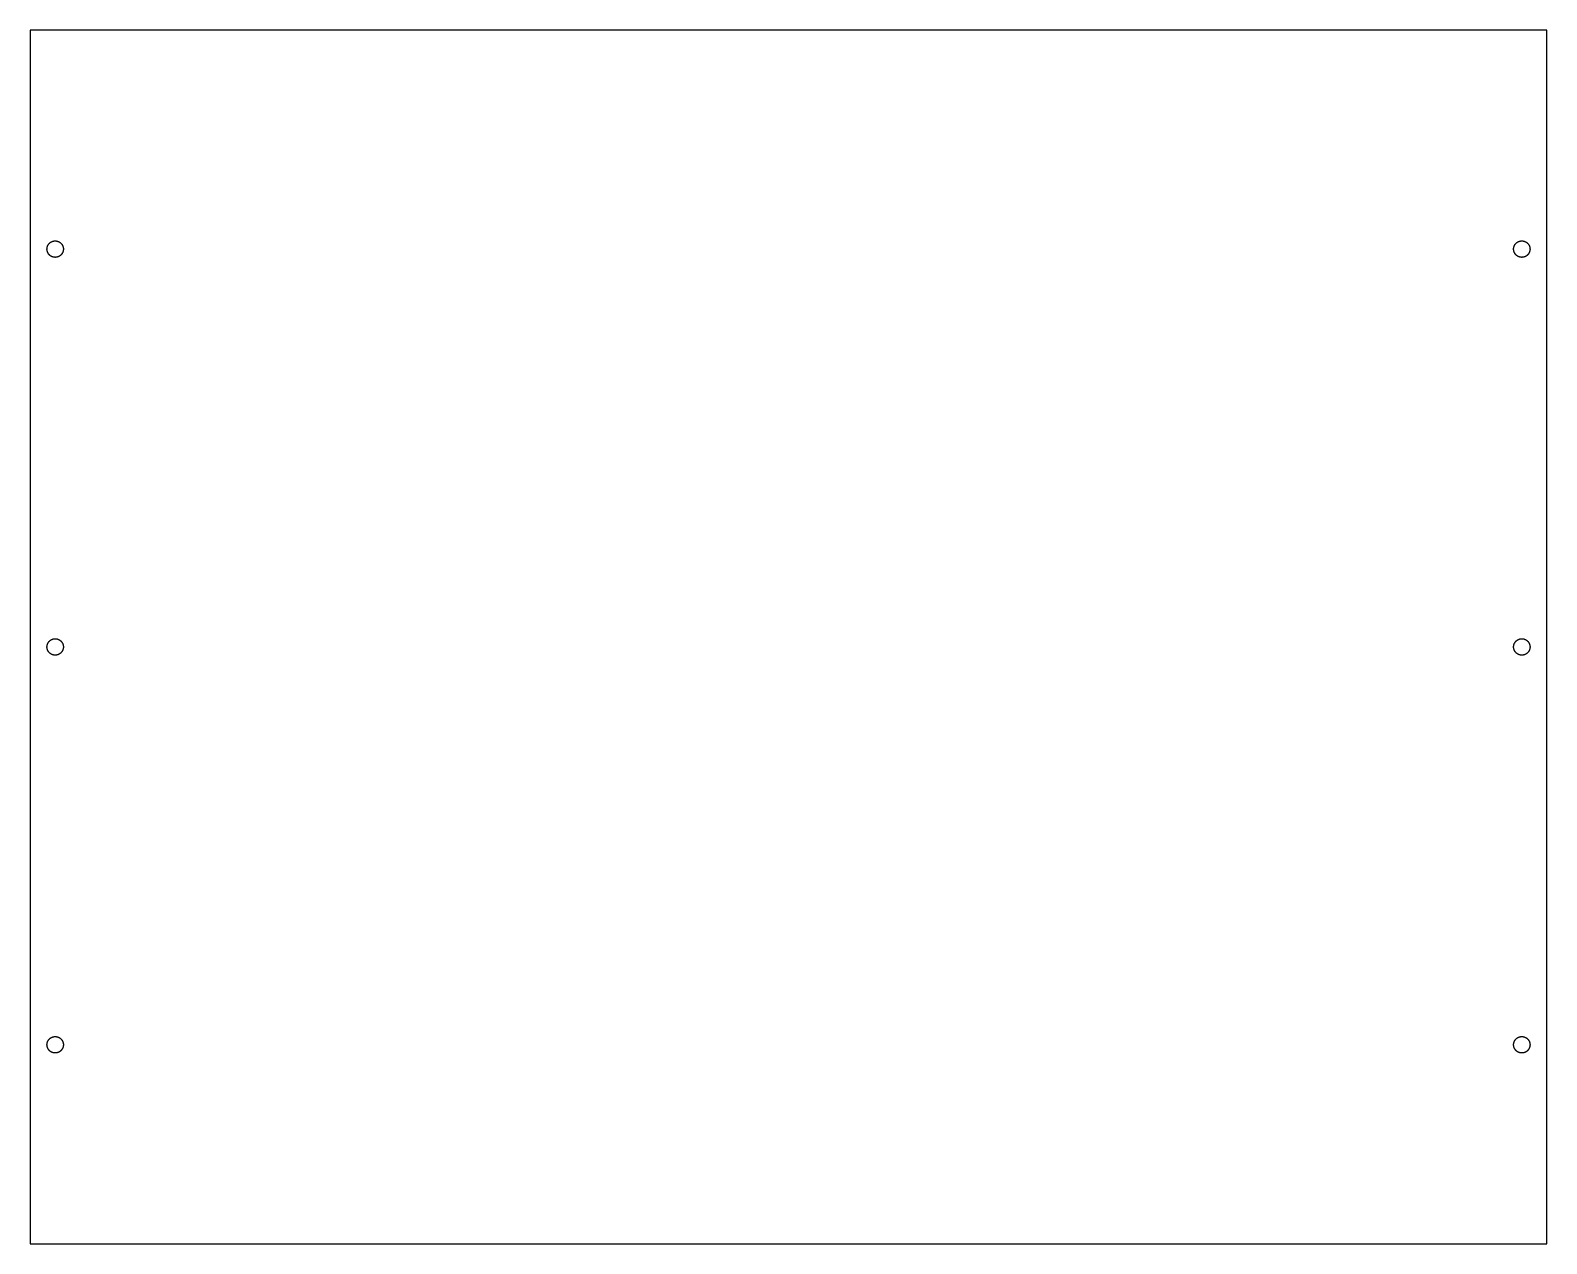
# Model space of a CAD drawing. Extents: x 0 to 305, y -243 to 1.
import ezdxf

# ---------------------------------------------------------------- set-up
doc = ezdxf.new("R2010")
doc.units = 0
doc.layers.get('0').update_dxf_attribs({"linetype": 'CONTINUOUS'})

msp = doc.modelspace()

# ---------------------------------------------------------------- linework, layer by layer
at = {"color": 1}
msp.add_lwpolyline([(0, -243.077795), (305, -243.077795), (305, 0.922205), (0, 0.922205)], close=True, dxfattribs=at)
at = {"color": 7}
for points in [[(3.35, -43.077795), (3.3505, -43.037305), (3.35199, -42.996835), (3.35447, -42.956415), (3.35795, -42.916065), (3.36241, -42.875815), (3.36786, -42.835685), (3.37429, -42.795705), (3.3817, -42.755895), (3.39009, -42.716275), (3.39945, -42.676875), (3.40977, -42.637715), (3.42105, -42.598825), (3.43328, -42.560225), (3.44645, -42.521925), (3.46056, -42.483965), (3.4756, -42.446365), (3.49155, -42.409145), (3.50842, -42.372325), (3.52618, -42.335935), (3.54483, -42.299995), (3.56436, -42.264515), (3.58475, -42.229525), (3.60599, -42.195045), (3.62808, -42.161105), (3.65099, -42.127715), (3.67471, -42.094895), (3.69923, -42.062665), (3.72453, -42.031045), (3.75061, -42.000055), (3.77743, -41.969725), (3.80499, -41.940055), (3.83327, -41.911065), (3.86226, -41.882785), (3.89193, -41.855225), (3.92226, -41.828405), (3.95325, -41.802325), (3.98487, -41.777025), (4.0171, -41.752505), (4.04992, -41.728785), (4.08331, -41.705875), (4.11725, -41.683785), (4.15173, -41.662545), (4.18672, -41.642155), (4.2222, -41.622625), (4.25814, -41.603975), (4.29453, -41.586215), (4.33135, -41.569345), (4.36857, -41.553395), (4.40617, -41.538355), (4.44413, -41.524245), (4.48243, -41.511075), (4.52103, -41.498845), (4.55992, -41.487565), (4.59908, -41.477245), (4.63848, -41.467885), (4.6781, -41.459495), (4.71791, -41.452085), (4.75789, -41.445655), (4.79802, -41.440205), (4.83827, -41.435745), (4.87862, -41.432265), (4.91904, -41.429785), (4.95951, -41.428295), (5, -41.427795), (5.04049, -41.428295), (5.08096, -41.429785), (5.12138, -41.432265), (5.16173, -41.435745), (5.20198, -41.440205), (5.24211, -41.445655), (5.28209, -41.452085), (5.3219, -41.459495), (5.36152, -41.467885), (5.40092, -41.477245), (5.44008, -41.487565), (5.47897, -41.498845), (5.51757, -41.511075), (5.55587, -41.524245), (5.59383, -41.538355), (5.63143, -41.553395), (5.66865, -41.569345), (5.70547, -41.586215), (5.74186, -41.603975), (5.7778, -41.622625), (5.81328, -41.642155), (5.84827, -41.662545), (5.88275, -41.683785), (5.91669, -41.705875), (5.95008, -41.728785), (5.9829, -41.752505), (6.01513, -41.777025), (6.04675, -41.802325), (6.07774, -41.828405), (6.10807, -41.855225), (6.13774, -41.882785), (6.16673, -41.911065), (6.19501, -41.940055), (6.22257, -41.969725), (6.24939, -42.000055), (6.27547, -42.031045), (6.30077, -42.062665), (6.32529, -42.094895), (6.34901, -42.127715), (6.37192, -42.161105), (6.39401, -42.195045), (6.41525, -42.229525), (6.43564, -42.264515), (6.45517, -42.299995), (6.47382, -42.335935), (6.49158, -42.372325), (6.50845, -42.409145), (6.5244, -42.446365), (6.53944, -42.483965), (6.55355, -42.521925), (6.56672, -42.560225), (6.57895, -42.598825), (6.59023, -42.637715), (6.60055, -42.676875), (6.60991, -42.716275), (6.6183, -42.755895), (6.62571, -42.795705), (6.63214, -42.835685), (6.63759, -42.875815), (6.64205, -42.916065), (6.64553, -42.956415), (6.64801, -42.996835), (6.6495, -43.037305), (6.65, -43.077795), (6.6495, -43.118285), (6.64801, -43.158755), (6.64553, -43.199175), (6.64205, -43.239525), (6.63759, -43.279775), (6.63214, -43.319905), (6.62571, -43.359885), (6.6183, -43.399695), (6.60991, -43.439315), (6.60055, -43.478715), (6.59023, -43.517875), (6.57895, -43.556765), (6.56672, -43.595365), (6.55355, -43.633665), (6.53944, -43.671625), (6.5244, -43.709225), (6.50845, -43.746445), (6.49158, -43.783265), (6.47382, -43.819655), (6.45517, -43.855595), (6.43564, -43.891075), (6.41525, -43.926065), (6.39401, -43.960545), (6.37192, -43.994485), (6.34901, -44.027875), (6.32529, -44.060695), (6.30077, -44.092925), (6.27547, -44.124545), (6.24939, -44.155535), (6.22257, -44.185865), (6.19501, -44.215535), (6.16673, -44.244525), (6.13774, -44.272805), (6.10807, -44.300365), (6.07774, -44.327185), (6.04675, -44.353265), (6.01513, -44.378565), (5.9829, -44.403085), (5.95008, -44.426805), (5.91669, -44.449715), (5.88275, -44.471805), (5.84827, -44.493045), (5.81328, -44.513435), (5.7778, -44.532965), (5.74186, -44.551615), (5.70547, -44.569375), (5.66865, -44.586245), (5.63143, -44.602195), (5.59383, -44.617235), (5.55587, -44.631345), (5.51757, -44.644515), (5.47897, -44.656745), (5.44008, -44.668025), (5.40092, -44.678345), (5.36152, -44.687705), (5.3219, -44.696095), (5.28209, -44.703505), (5.24211, -44.709935), (5.20198, -44.715385), (5.16173, -44.719845), (5.12138, -44.723325), (5.08096, -44.725805), (5.04049, -44.727295), (5, -44.727795), (4.95951, -44.727295), (4.91904, -44.725805), (4.87862, -44.723325), (4.83827, -44.719845), (4.79802, -44.715385), (4.75789, -44.709935), (4.71791, -44.703505), (4.6781, -44.696095), (4.63848, -44.687705), (4.59908, -44.678345), (4.55992, -44.668025), (4.52103, -44.656745), (4.48243, -44.644515), (4.44413, -44.631345), (4.40617, -44.617235), (4.36857, -44.602195), (4.33135, -44.586245), (4.29453, -44.569375), (4.25814, -44.551615), (4.2222, -44.532965), (4.18672, -44.513435), (4.15173, -44.493045), (4.11725, -44.471805), (4.08331, -44.449715), (4.04992, -44.426805), (4.0171, -44.403085), (3.98487, -44.378565), (3.95325, -44.353265), (3.92226, -44.327185), (3.89193, -44.300365), (3.86226, -44.272805), (3.83327, -44.244525), (3.80499, -44.215535), (3.77743, -44.185865), (3.75061, -44.155535), (3.72453, -44.124545), (3.69923, -44.092925), (3.67471, -44.060695), (3.65099, -44.027875), (3.62808, -43.994485), (3.60599, -43.960545), (3.58475, -43.926065), (3.56436, -43.891075), (3.54483, -43.855595), (3.52618, -43.819655), (3.50842, -43.783265), (3.49155, -43.746445), (3.4756, -43.709225), (3.46056, -43.671625), (3.44645, -43.633665), (3.43328, -43.595365), (3.42105, -43.556765), (3.40977, -43.517875), (3.39945, -43.478715), (3.39009, -43.439315), (3.3817, -43.399695), (3.37429, -43.359885), (3.36786, -43.319905), (3.36241, -43.279775), (3.35795, -43.239525), (3.35447, -43.199175), (3.35199, -43.158755), (3.3505, -43.118285)], [(298.35, -43.077795), (298.3505, -43.037305), (298.35199, -42.996835), (298.35447, -42.956415), (298.35795, -42.916065), (298.36241, -42.875815), (298.36786, -42.835685), (298.37429, -42.795705), (298.3817, -42.755895), (298.39009, -42.716275), (298.39945, -42.676875), (298.40977, -42.637715), (298.42105, -42.598825), (298.43328, -42.560225), (298.44645, -42.521925), (298.46056, -42.483965), (298.4756, -42.446365), (298.49155, -42.409145), (298.50842, -42.372325), (298.52618, -42.335935), (298.54483, -42.299995), (298.56436, -42.264515), (298.58475, -42.229525), (298.60599, -42.195045), (298.62808, -42.161105), (298.65099, -42.127715), (298.67471, -42.094895), (298.69923, -42.062665), (298.72453, -42.031045), (298.75061, -42.000055), (298.77743, -41.969725), (298.80499, -41.940055), (298.83327, -41.911065), (298.86226, -41.882785), (298.89193, -41.855225), (298.92226, -41.828405), (298.95325, -41.802325), (298.98487, -41.777025), (299.0171, -41.752505), (299.04992, -41.728785), (299.08331, -41.705875), (299.11725, -41.683785), (299.15173, -41.662545), (299.18672, -41.642155), (299.2222, -41.622625), (299.25814, -41.603975), (299.29453, -41.586215), (299.33135, -41.569345), (299.36857, -41.553395), (299.40617, -41.538355), (299.44413, -41.524245), (299.48243, -41.511075), (299.52103, -41.498845), (299.55992, -41.487565), (299.59908, -41.477245), (299.63848, -41.467885), (299.6781, -41.459495), (299.71791, -41.452085), (299.75789, -41.445655), (299.79802, -41.440205), (299.83827, -41.435745), (299.87862, -41.432265), (299.91904, -41.429785), (299.95951, -41.428295), (300, -41.427795), (300.04049, -41.428295), (300.08096, -41.429785), (300.12138, -41.432265), (300.16173, -41.435745), (300.20198, -41.440205), (300.24211, -41.445655), (300.28209, -41.452085), (300.3219, -41.459495), (300.36152, -41.467885), (300.40092, -41.477245), (300.44008, -41.487565), (300.47897, -41.498845), (300.51757, -41.511075), (300.55587, -41.524245), (300.59383, -41.538355), (300.63143, -41.553395), (300.66865, -41.569345), (300.70547, -41.586215), (300.74186, -41.603975), (300.7778, -41.622625), (300.81328, -41.642155), (300.84827, -41.662545), (300.88275, -41.683785), (300.91669, -41.705875), (300.95008, -41.728785), (300.9829, -41.752505), (301.01513, -41.777025), (301.04675, -41.802325), (301.07774, -41.828405), (301.10807, -41.855225), (301.13774, -41.882785), (301.16673, -41.911065), (301.19501, -41.940055), (301.22257, -41.969725), (301.24939, -42.000055), (301.27547, -42.031045), (301.30077, -42.062665), (301.32529, -42.094895), (301.34901, -42.127715), (301.37192, -42.161105), (301.39401, -42.195045), (301.41525, -42.229525), (301.43564, -42.264515), (301.45517, -42.299995), (301.47382, -42.335935), (301.49158, -42.372325), (301.50845, -42.409145), (301.5244, -42.446365), (301.53944, -42.483965), (301.55355, -42.521925), (301.56672, -42.560225), (301.57895, -42.598825), (301.59023, -42.637715), (301.60055, -42.676875), (301.60991, -42.716275), (301.6183, -42.755895), (301.62571, -42.795705), (301.63214, -42.835685), (301.63759, -42.875815), (301.64205, -42.916065), (301.64553, -42.956415), (301.64801, -42.996835), (301.6495, -43.037305), (301.65, -43.077795), (301.6495, -43.118285), (301.64801, -43.158755), (301.64553, -43.199175), (301.64205, -43.239525), (301.63759, -43.279775), (301.63214, -43.319905), (301.62571, -43.359885), (301.6183, -43.399695), (301.60991, -43.439315), (301.60055, -43.478715), (301.59023, -43.517875), (301.57895, -43.556765), (301.56672, -43.595365), (301.55355, -43.633665), (301.53944, -43.671625), (301.5244, -43.709225), (301.50845, -43.746445), (301.49158, -43.783265), (301.47382, -43.819655), (301.45517, -43.855595), (301.43564, -43.891075), (301.41525, -43.926065), (301.39401, -43.960545), (301.37192, -43.994485), (301.34901, -44.027875), (301.32529, -44.060695), (301.30077, -44.092925), (301.27547, -44.124545), (301.24939, -44.155535), (301.22257, -44.185865), (301.19501, -44.215535), (301.16673, -44.244525), (301.13774, -44.272805), (301.10807, -44.300365), (301.07774, -44.327185), (301.04675, -44.353265), (301.01513, -44.378565), (300.9829, -44.403085), (300.95008, -44.426805), (300.91669, -44.449715), (300.88275, -44.471805), (300.84827, -44.493045), (300.81328, -44.513435), (300.7778, -44.532965), (300.74186, -44.551615), (300.70547, -44.569375), (300.66865, -44.586245), (300.63143, -44.602195), (300.59383, -44.617235), (300.55587, -44.631345), (300.51757, -44.644515), (300.47897, -44.656745), (300.44008, -44.668025), (300.40092, -44.678345), (300.36152, -44.687705), (300.3219, -44.696095), (300.28209, -44.703505), (300.24211, -44.709935), (300.20198, -44.715385), (300.16173, -44.719845), (300.12138, -44.723325), (300.08096, -44.725805), (300.04049, -44.727295), (300, -44.727795), (299.95951, -44.727295), (299.91904, -44.725805), (299.87862, -44.723325), (299.83827, -44.719845), (299.79802, -44.715385), (299.75789, -44.709935), (299.71791, -44.703505), (299.6781, -44.696095), (299.63848, -44.687705), (299.59908, -44.678345), (299.55992, -44.668025), (299.52103, -44.656745), (299.48243, -44.644515), (299.44413, -44.631345), (299.40617, -44.617235), (299.36857, -44.602195), (299.33135, -44.586245), (299.29453, -44.569375), (299.25814, -44.551615), (299.2222, -44.532965), (299.18672, -44.513435), (299.15173, -44.493045), (299.11725, -44.471805), (299.08331, -44.449715), (299.04992, -44.426805), (299.0171, -44.403085), (298.98487, -44.378565), (298.95325, -44.353265), (298.92226, -44.327185), (298.89193, -44.300365), (298.86226, -44.272805), (298.83327, -44.244525), (298.80499, -44.215535), (298.77743, -44.185865), (298.75061, -44.155535), (298.72453, -44.124545), (298.69923, -44.092925), (298.67471, -44.060695), (298.65099, -44.027875), (298.62808, -43.994485), (298.60599, -43.960545), (298.58475, -43.926065), (298.56436, -43.891075), (298.54483, -43.855595), (298.52618, -43.819655), (298.50842, -43.783265), (298.49155, -43.746445), (298.4756, -43.709225), (298.46056, -43.671625), (298.44645, -43.633665), (298.43328, -43.595365), (298.42105, -43.556765), (298.40977, -43.517875), (298.39945, -43.478715), (298.39009, -43.439315), (298.3817, -43.399695), (298.37429, -43.359885), (298.36786, -43.319905), (298.36241, -43.279775), (298.35795, -43.239525), (298.35447, -43.199175), (298.35199, -43.158755), (298.3505, -43.118285)], [(3.35, -123.077795), (3.3505, -123.037305), (3.35199, -122.996835), (3.35447, -122.956415), (3.35795, -122.916065), (3.36241, -122.875815), (3.36786, -122.835685), (3.37429, -122.795705), (3.3817, -122.755895), (3.39009, -122.716275), (3.39945, -122.676875), (3.40977, -122.637715), (3.42105, -122.598825), (3.43328, -122.560225), (3.44645, -122.521925), (3.46056, -122.483965), (3.4756, -122.446365), (3.49155, -122.409145), (3.50842, -122.372325), (3.52618, -122.335935), (3.54483, -122.299995), (3.56436, -122.264515), (3.58475, -122.229525), (3.60599, -122.195045), (3.62808, -122.161105), (3.65099, -122.127715), (3.67471, -122.094895), (3.69923, -122.062665), (3.72453, -122.031045), (3.75061, -122.000055), (3.77743, -121.969725), (3.80499, -121.940055), (3.83327, -121.911065), (3.86226, -121.882785), (3.89193, -121.855225), (3.92226, -121.828405), (3.95325, -121.802325), (3.98487, -121.777025), (4.0171, -121.752505), (4.04992, -121.728785), (4.08331, -121.705875), (4.11725, -121.683785), (4.15173, -121.662545), (4.18672, -121.642155), (4.2222, -121.622625), (4.25814, -121.603975), (4.29453, -121.586215), (4.33135, -121.569345), (4.36857, -121.553395), (4.40617, -121.538355), (4.44413, -121.524245), (4.48243, -121.511075), (4.52103, -121.498845), (4.55992, -121.487565), (4.59908, -121.477245), (4.63848, -121.467885), (4.6781, -121.459495), (4.71791, -121.452085), (4.75789, -121.445655), (4.79802, -121.440205), (4.83827, -121.435745), (4.87862, -121.432265), (4.91904, -121.429785), (4.95951, -121.428295), (5, -121.427795), (5.04049, -121.428295), (5.08096, -121.429785), (5.12138, -121.432265), (5.16173, -121.435745), (5.20198, -121.440205), (5.24211, -121.445655), (5.28209, -121.452085), (5.3219, -121.459495), (5.36152, -121.467885), (5.40092, -121.477245), (5.44008, -121.487565), (5.47897, -121.498845), (5.51757, -121.511075), (5.55587, -121.524245), (5.59383, -121.538355), (5.63143, -121.553395), (5.66865, -121.569345), (5.70547, -121.586215), (5.74186, -121.603975), (5.7778, -121.622625), (5.81328, -121.642155), (5.84827, -121.662545), (5.88275, -121.683785), (5.91669, -121.705875), (5.95008, -121.728785), (5.9829, -121.752505), (6.01513, -121.777025), (6.04675, -121.802325), (6.07774, -121.828405), (6.10807, -121.855225), (6.13774, -121.882785), (6.16673, -121.911065), (6.19501, -121.940055), (6.22257, -121.969725), (6.24939, -122.000055), (6.27547, -122.031045), (6.30077, -122.062665), (6.32529, -122.094895), (6.34901, -122.127715), (6.37192, -122.161105), (6.39401, -122.195045), (6.41525, -122.229525), (6.43564, -122.264515), (6.45517, -122.299995), (6.47382, -122.335935), (6.49158, -122.372325), (6.50845, -122.409145), (6.5244, -122.446365), (6.53944, -122.483965), (6.55355, -122.521925), (6.56672, -122.560225), (6.57895, -122.598825), (6.59023, -122.637715), (6.60055, -122.676875), (6.60991, -122.716275), (6.6183, -122.755895), (6.62571, -122.795705), (6.63214, -122.835685), (6.63759, -122.875815), (6.64205, -122.916065), (6.64553, -122.956415), (6.64801, -122.996835), (6.6495, -123.037305), (6.65, -123.077795), (6.6495, -123.118285), (6.64801, -123.158755), (6.64553, -123.199175), (6.64205, -123.239525), (6.63759, -123.279775), (6.63214, -123.319905), (6.62571, -123.359885), (6.6183, -123.399695), (6.60991, -123.439315), (6.60055, -123.478715), (6.59023, -123.517875), (6.57895, -123.556765), (6.56672, -123.595365), (6.55355, -123.633665), (6.53944, -123.671625), (6.5244, -123.709225), (6.50845, -123.746445), (6.49158, -123.783265), (6.47382, -123.819655), (6.45517, -123.855595), (6.43564, -123.891075), (6.41525, -123.926065), (6.39401, -123.960545), (6.37192, -123.994485), (6.34901, -124.027875), (6.32529, -124.060695), (6.30077, -124.092925), (6.27547, -124.124545), (6.24939, -124.155535), (6.22257, -124.185865), (6.19501, -124.215535), (6.16673, -124.244525), (6.13774, -124.272805), (6.10807, -124.300365), (6.07774, -124.327185), (6.04675, -124.353265), (6.01513, -124.378565), (5.9829, -124.403085), (5.95008, -124.426805), (5.91669, -124.449715), (5.88275, -124.471805), (5.84827, -124.493045), (5.81328, -124.513435), (5.7778, -124.532965), (5.74186, -124.551615), (5.70547, -124.569375), (5.66865, -124.586245), (5.63143, -124.602195), (5.59383, -124.617235), (5.55587, -124.631345), (5.51757, -124.644515), (5.47897, -124.656745), (5.44008, -124.668025), (5.40092, -124.678345), (5.36152, -124.687705), (5.3219, -124.696095), (5.28209, -124.703505), (5.24211, -124.709935), (5.20198, -124.715385), (5.16173, -124.719845), (5.12138, -124.723325), (5.08096, -124.725805), (5.04049, -124.727295), (5, -124.727795), (4.95951, -124.727295), (4.91904, -124.725805), (4.87862, -124.723325), (4.83827, -124.719845), (4.79802, -124.715385), (4.75789, -124.709935), (4.71791, -124.703505), (4.6781, -124.696095), (4.63848, -124.687705), (4.59908, -124.678345), (4.55992, -124.668025), (4.52103, -124.656745), (4.48243, -124.644515), (4.44413, -124.631345), (4.40617, -124.617235), (4.36857, -124.602195), (4.33135, -124.586245), (4.29453, -124.569375), (4.25814, -124.551615), (4.2222, -124.532965), (4.18672, -124.513435), (4.15173, -124.493045), (4.11725, -124.471805), (4.08331, -124.449715), (4.04992, -124.426805), (4.0171, -124.403085), (3.98487, -124.378565), (3.95325, -124.353265), (3.92226, -124.327185), (3.89193, -124.300365), (3.86226, -124.272805), (3.83327, -124.244525), (3.80499, -124.215535), (3.77743, -124.185865), (3.75061, -124.155535), (3.72453, -124.124545), (3.69923, -124.092925), (3.67471, -124.060695), (3.65099, -124.027875), (3.62808, -123.994485), (3.60599, -123.960545), (3.58475, -123.926065), (3.56436, -123.891075), (3.54483, -123.855595), (3.52618, -123.819655), (3.50842, -123.783265), (3.49155, -123.746445), (3.4756, -123.709225), (3.46056, -123.671625), (3.44645, -123.633665), (3.43328, -123.595365), (3.42105, -123.556765), (3.40977, -123.517875), (3.39945, -123.478715), (3.39009, -123.439315), (3.3817, -123.399695), (3.37429, -123.359885), (3.36786, -123.319905), (3.36241, -123.279775), (3.35795, -123.239525), (3.35447, -123.199175), (3.35199, -123.158755), (3.3505, -123.118285)], [(298.35, -123.077795), (298.3505, -123.037305), (298.35199, -122.996835), (298.35447, -122.956415), (298.35795, -122.916065), (298.36241, -122.875815), (298.36786, -122.835685), (298.37429, -122.795705), (298.3817, -122.755895), (298.39009, -122.716275), (298.39945, -122.676875), (298.40977, -122.637715), (298.42105, -122.598825), (298.43328, -122.560225), (298.44645, -122.521925), (298.46056, -122.483965), (298.4756, -122.446365), (298.49155, -122.409145), (298.50842, -122.372325), (298.52618, -122.335935), (298.54483, -122.299995), (298.56436, -122.264515), (298.58475, -122.229525), (298.60599, -122.195045), (298.62808, -122.161105), (298.65099, -122.127715), (298.67471, -122.094895), (298.69923, -122.062665), (298.72453, -122.031045), (298.75061, -122.000055), (298.77743, -121.969725), (298.80499, -121.940055), (298.83327, -121.911065), (298.86226, -121.882785), (298.89193, -121.855225), (298.92226, -121.828405), (298.95325, -121.802325), (298.98487, -121.777025), (299.0171, -121.752505), (299.04992, -121.728785), (299.08331, -121.705875), (299.11725, -121.683785), (299.15173, -121.662545), (299.18672, -121.642155), (299.2222, -121.622625), (299.25814, -121.603975), (299.29453, -121.586215), (299.33135, -121.569345), (299.36857, -121.553395), (299.40617, -121.538355), (299.44413, -121.524245), (299.48243, -121.511075), (299.52103, -121.498845), (299.55992, -121.487565), (299.59908, -121.477245), (299.63848, -121.467885), (299.6781, -121.459495), (299.71791, -121.452085), (299.75789, -121.445655), (299.79802, -121.440205), (299.83827, -121.435745), (299.87862, -121.432265), (299.91904, -121.429785), (299.95951, -121.428295), (300, -121.427795), (300.04049, -121.428295), (300.08096, -121.429785), (300.12138, -121.432265), (300.16173, -121.435745), (300.20198, -121.440205), (300.24211, -121.445655), (300.28209, -121.452085), (300.3219, -121.459495), (300.36152, -121.467885), (300.40092, -121.477245), (300.44008, -121.487565), (300.47897, -121.498845), (300.51757, -121.511075), (300.55587, -121.524245), (300.59383, -121.538355), (300.63143, -121.553395), (300.66865, -121.569345), (300.70547, -121.586215), (300.74186, -121.603975), (300.7778, -121.622625), (300.81328, -121.642155), (300.84827, -121.662545), (300.88275, -121.683785), (300.91669, -121.705875), (300.95008, -121.728785), (300.9829, -121.752505), (301.01513, -121.777025), (301.04675, -121.802325), (301.07774, -121.828405), (301.10807, -121.855225), (301.13774, -121.882785), (301.16673, -121.911065), (301.19501, -121.940055), (301.22257, -121.969725), (301.24939, -122.000055), (301.27547, -122.031045), (301.30077, -122.062665), (301.32529, -122.094895), (301.34901, -122.127715), (301.37192, -122.161105), (301.39401, -122.195045), (301.41525, -122.229525), (301.43564, -122.264515), (301.45517, -122.299995), (301.47382, -122.335935), (301.49158, -122.372325), (301.50845, -122.409145), (301.5244, -122.446365), (301.53944, -122.483965), (301.55355, -122.521925), (301.56672, -122.560225), (301.57895, -122.598825), (301.59023, -122.637715), (301.60055, -122.676875), (301.60991, -122.716275), (301.6183, -122.755895), (301.62571, -122.795705), (301.63214, -122.835685), (301.63759, -122.875815), (301.64205, -122.916065), (301.64553, -122.956415), (301.64801, -122.996835), (301.6495, -123.037305), (301.65, -123.077795), (301.6495, -123.118285), (301.64801, -123.158755), (301.64553, -123.199175), (301.64205, -123.239525), (301.63759, -123.279775), (301.63214, -123.319905), (301.62571, -123.359885), (301.6183, -123.399695), (301.60991, -123.439315), (301.60055, -123.478715), (301.59023, -123.517875), (301.57895, -123.556765), (301.56672, -123.595365), (301.55355, -123.633665), (301.53944, -123.671625), (301.5244, -123.709225), (301.50845, -123.746445), (301.49158, -123.783265), (301.47382, -123.819655), (301.45517, -123.855595), (301.43564, -123.891075), (301.41525, -123.926065), (301.39401, -123.960545), (301.37192, -123.994485), (301.34901, -124.027875), (301.32529, -124.060695), (301.30077, -124.092925), (301.27547, -124.124545), (301.24939, -124.155535), (301.22257, -124.185865), (301.19501, -124.215535), (301.16673, -124.244525), (301.13774, -124.272805), (301.10807, -124.300365), (301.07774, -124.327185), (301.04675, -124.353265), (301.01513, -124.378565), (300.9829, -124.403085), (300.95008, -124.426805), (300.91669, -124.449715), (300.88275, -124.471805), (300.84827, -124.493045), (300.81328, -124.513435), (300.7778, -124.532965), (300.74186, -124.551615), (300.70547, -124.569375), (300.66865, -124.586245), (300.63143, -124.602195), (300.59383, -124.617235), (300.55587, -124.631345), (300.51757, -124.644515), (300.47897, -124.656745), (300.44008, -124.668025), (300.40092, -124.678345), (300.36152, -124.687705), (300.3219, -124.696095), (300.28209, -124.703505), (300.24211, -124.709935), (300.20198, -124.715385), (300.16173, -124.719845), (300.12138, -124.723325), (300.08096, -124.725805), (300.04049, -124.727295), (300, -124.727795), (299.95951, -124.727295), (299.91904, -124.725805), (299.87862, -124.723325), (299.83827, -124.719845), (299.79802, -124.715385), (299.75789, -124.709935), (299.71791, -124.703505), (299.6781, -124.696095), (299.63848, -124.687705), (299.59908, -124.678345), (299.55992, -124.668025), (299.52103, -124.656745), (299.48243, -124.644515), (299.44413, -124.631345), (299.40617, -124.617235), (299.36857, -124.602195), (299.33135, -124.586245), (299.29453, -124.569375), (299.25814, -124.551615), (299.2222, -124.532965), (299.18672, -124.513435), (299.15173, -124.493045), (299.11725, -124.471805), (299.08331, -124.449715), (299.04992, -124.426805), (299.0171, -124.403085), (298.98487, -124.378565), (298.95325, -124.353265), (298.92226, -124.327185), (298.89193, -124.300365), (298.86226, -124.272805), (298.83327, -124.244525), (298.80499, -124.215535), (298.77743, -124.185865), (298.75061, -124.155535), (298.72453, -124.124545), (298.69923, -124.092925), (298.67471, -124.060695), (298.65099, -124.027875), (298.62808, -123.994485), (298.60599, -123.960545), (298.58475, -123.926065), (298.56436, -123.891075), (298.54483, -123.855595), (298.52618, -123.819655), (298.50842, -123.783265), (298.49155, -123.746445), (298.4756, -123.709225), (298.46056, -123.671625), (298.44645, -123.633665), (298.43328, -123.595365), (298.42105, -123.556765), (298.40977, -123.517875), (298.39945, -123.478715), (298.39009, -123.439315), (298.3817, -123.399695), (298.37429, -123.359885), (298.36786, -123.319905), (298.36241, -123.279775), (298.35795, -123.239525), (298.35447, -123.199175), (298.35199, -123.158755), (298.3505, -123.118285)], [(3.35, -203.077795), (3.3505, -203.037305), (3.35199, -202.996835), (3.35447, -202.956415), (3.35795, -202.916065), (3.36241, -202.875815), (3.36786, -202.835685), (3.37429, -202.795705), (3.3817, -202.755895), (3.39009, -202.716275), (3.39945, -202.676875), (3.40977, -202.637715), (3.42105, -202.598825), (3.43328, -202.560225), (3.44645, -202.521925), (3.46056, -202.483965), (3.4756, -202.446365), (3.49155, -202.409145), (3.50842, -202.372325), (3.52618, -202.335935), (3.54483, -202.299995), (3.56436, -202.264515), (3.58475, -202.229525), (3.60599, -202.195045), (3.62808, -202.161105), (3.65099, -202.127715), (3.67471, -202.094895), (3.69923, -202.062665), (3.72453, -202.031045), (3.75061, -202.000055), (3.77743, -201.969725), (3.80499, -201.940055), (3.83327, -201.911065), (3.86226, -201.882785), (3.89193, -201.855225), (3.92226, -201.828405), (3.95325, -201.802325), (3.98487, -201.777025), (4.0171, -201.752505), (4.04992, -201.728785), (4.08331, -201.705875), (4.11725, -201.683785), (4.15173, -201.662545), (4.18672, -201.642155), (4.2222, -201.622625), (4.25814, -201.603975), (4.29453, -201.586215), (4.33135, -201.569345), (4.36857, -201.553395), (4.40617, -201.538355), (4.44413, -201.524245), (4.48243, -201.511075), (4.52103, -201.498845), (4.55992, -201.487565), (4.59908, -201.477245), (4.63848, -201.467885), (4.6781, -201.459495), (4.71791, -201.452085), (4.75789, -201.445655), (4.79802, -201.440205), (4.83827, -201.435745), (4.87862, -201.432265), (4.91904, -201.429785), (4.95951, -201.428295), (5, -201.427795), (5.04049, -201.428295), (5.08096, -201.429785), (5.12138, -201.432265), (5.16173, -201.435745), (5.20198, -201.440205), (5.24211, -201.445655), (5.28209, -201.452085), (5.3219, -201.459495), (5.36152, -201.467885), (5.40092, -201.477245), (5.44008, -201.487565), (5.47897, -201.498845), (5.51757, -201.511075), (5.55587, -201.524245), (5.59383, -201.538355), (5.63143, -201.553395), (5.66865, -201.569345), (5.70547, -201.586215), (5.74186, -201.603975), (5.7778, -201.622625), (5.81328, -201.642155), (5.84827, -201.662545), (5.88275, -201.683785), (5.91669, -201.705875), (5.95008, -201.728785), (5.9829, -201.752505), (6.01513, -201.777025), (6.04675, -201.802325), (6.07774, -201.828405), (6.10807, -201.855225), (6.13774, -201.882785), (6.16673, -201.911065), (6.19501, -201.940055), (6.22257, -201.969725), (6.24939, -202.000055), (6.27547, -202.031045), (6.30077, -202.062665), (6.32529, -202.094895), (6.34901, -202.127715), (6.37192, -202.161105), (6.39401, -202.195045), (6.41525, -202.229525), (6.43564, -202.264515), (6.45517, -202.299995), (6.47382, -202.335935), (6.49158, -202.372325), (6.50845, -202.409145), (6.5244, -202.446365), (6.53944, -202.483965), (6.55355, -202.521925), (6.56672, -202.560225), (6.57895, -202.598825), (6.59023, -202.637715), (6.60055, -202.676875), (6.60991, -202.716275), (6.6183, -202.755895), (6.62571, -202.795705), (6.63214, -202.835685), (6.63759, -202.875815), (6.64205, -202.916065), (6.64553, -202.956415), (6.64801, -202.996835), (6.6495, -203.037305), (6.65, -203.077795), (6.6495, -203.118285), (6.64801, -203.158755), (6.64553, -203.199175), (6.64205, -203.239525), (6.63759, -203.279775), (6.63214, -203.319905), (6.62571, -203.359885), (6.6183, -203.399695), (6.60991, -203.439315), (6.60055, -203.478715), (6.59023, -203.517875), (6.57895, -203.556765), (6.56672, -203.595365), (6.55355, -203.633665), (6.53944, -203.671625), (6.5244, -203.709225), (6.50845, -203.746445), (6.49158, -203.783265), (6.47382, -203.819655), (6.45517, -203.855595), (6.43564, -203.891075), (6.41525, -203.926065), (6.39401, -203.960545), (6.37192, -203.994485), (6.34901, -204.027875), (6.32529, -204.060695), (6.30077, -204.092925), (6.27547, -204.124545), (6.24939, -204.155535), (6.22257, -204.185865), (6.19501, -204.215535), (6.16673, -204.244525), (6.13774, -204.272805), (6.10807, -204.300365), (6.07774, -204.327185), (6.04675, -204.353265), (6.01513, -204.378565), (5.9829, -204.403085), (5.95008, -204.426805), (5.91669, -204.449715), (5.88275, -204.471805), (5.84827, -204.493045), (5.81328, -204.513435), (5.7778, -204.532965), (5.74186, -204.551615), (5.70547, -204.569375), (5.66865, -204.586245), (5.63143, -204.602195), (5.59383, -204.617235), (5.55587, -204.631345), (5.51757, -204.644515), (5.47897, -204.656745), (5.44008, -204.668025), (5.40092, -204.678345), (5.36152, -204.687705), (5.3219, -204.696095), (5.28209, -204.703505), (5.24211, -204.709935), (5.20198, -204.715385), (5.16173, -204.719845), (5.12138, -204.723325), (5.08096, -204.725805), (5.04049, -204.727295), (5, -204.727795), (4.95951, -204.727295), (4.91904, -204.725805), (4.87862, -204.723325), (4.83827, -204.719845), (4.79802, -204.715385), (4.75789, -204.709935), (4.71791, -204.703505), (4.6781, -204.696095), (4.63848, -204.687705), (4.59908, -204.678345), (4.55992, -204.668025), (4.52103, -204.656745), (4.48243, -204.644515), (4.44413, -204.631345), (4.40617, -204.617235), (4.36857, -204.602195), (4.33135, -204.586245), (4.29453, -204.569375), (4.25814, -204.551615), (4.2222, -204.532965), (4.18672, -204.513435), (4.15173, -204.493045), (4.11725, -204.471805), (4.08331, -204.449715), (4.04992, -204.426805), (4.0171, -204.403085), (3.98487, -204.378565), (3.95325, -204.353265), (3.92226, -204.327185), (3.89193, -204.300365), (3.86226, -204.272805), (3.83327, -204.244525), (3.80499, -204.215535), (3.77743, -204.185865), (3.75061, -204.155535), (3.72453, -204.124545), (3.69923, -204.092925), (3.67471, -204.060695), (3.65099, -204.027875), (3.62808, -203.994485), (3.60599, -203.960545), (3.58475, -203.926065), (3.56436, -203.891075), (3.54483, -203.855595), (3.52618, -203.819655), (3.50842, -203.783265), (3.49155, -203.746445), (3.4756, -203.709225), (3.46056, -203.671625), (3.44645, -203.633665), (3.43328, -203.595365), (3.42105, -203.556765), (3.40977, -203.517875), (3.39945, -203.478715), (3.39009, -203.439315), (3.3817, -203.399695), (3.37429, -203.359885), (3.36786, -203.319905), (3.36241, -203.279775), (3.35795, -203.239525), (3.35447, -203.199175), (3.35199, -203.158755), (3.3505, -203.118285)], [(298.35, -203.077795), (298.3505, -203.037305), (298.35199, -202.996835), (298.35447, -202.956415), (298.35795, -202.916065), (298.36241, -202.875815), (298.36786, -202.835685), (298.37429, -202.795705), (298.3817, -202.755895), (298.39009, -202.716275), (298.39945, -202.676875), (298.40977, -202.637715), (298.42105, -202.598825), (298.43328, -202.560225), (298.44645, -202.521925), (298.46056, -202.483965), (298.4756, -202.446365), (298.49155, -202.409145), (298.50842, -202.372325), (298.52618, -202.335935), (298.54483, -202.299995), (298.56436, -202.264515), (298.58475, -202.229525), (298.60599, -202.195045), (298.62808, -202.161105), (298.65099, -202.127715), (298.67471, -202.094895), (298.69923, -202.062665), (298.72453, -202.031045), (298.75061, -202.000055), (298.77743, -201.969725), (298.80499, -201.940055), (298.83327, -201.911065), (298.86226, -201.882785), (298.89193, -201.855225), (298.92226, -201.828405), (298.95325, -201.802325), (298.98487, -201.777025), (299.0171, -201.752505), (299.04992, -201.728785), (299.08331, -201.705875), (299.11725, -201.683785), (299.15173, -201.662545), (299.18672, -201.642155), (299.2222, -201.622625), (299.25814, -201.603975), (299.29453, -201.586215), (299.33135, -201.569345), (299.36857, -201.553395), (299.40617, -201.538355), (299.44413, -201.524245), (299.48243, -201.511075), (299.52103, -201.498845), (299.55992, -201.487565), (299.59908, -201.477245), (299.63848, -201.467885), (299.6781, -201.459495), (299.71791, -201.452085), (299.75789, -201.445655), (299.79802, -201.440205), (299.83827, -201.435745), (299.87862, -201.432265), (299.91904, -201.429785), (299.95951, -201.428295), (300, -201.427795), (300.04049, -201.428295), (300.08096, -201.429785), (300.12138, -201.432265), (300.16173, -201.435745), (300.20198, -201.440205), (300.24211, -201.445655), (300.28209, -201.452085), (300.3219, -201.459495), (300.36152, -201.467885), (300.40092, -201.477245), (300.44008, -201.487565), (300.47897, -201.498845), (300.51757, -201.511075), (300.55587, -201.524245), (300.59383, -201.538355), (300.63143, -201.553395), (300.66865, -201.569345), (300.70547, -201.586215), (300.74186, -201.603975), (300.7778, -201.622625), (300.81328, -201.642155), (300.84827, -201.662545), (300.88275, -201.683785), (300.91669, -201.705875), (300.95008, -201.728785), (300.9829, -201.752505), (301.01513, -201.777025), (301.04675, -201.802325), (301.07774, -201.828405), (301.10807, -201.855225), (301.13774, -201.882785), (301.16673, -201.911065), (301.19501, -201.940055), (301.22257, -201.969725), (301.24939, -202.000055), (301.27547, -202.031045), (301.30077, -202.062665), (301.32529, -202.094895), (301.34901, -202.127715), (301.37192, -202.161105), (301.39401, -202.195045), (301.41525, -202.229525), (301.43564, -202.264515), (301.45517, -202.299995), (301.47382, -202.335935), (301.49158, -202.372325), (301.50845, -202.409145), (301.5244, -202.446365), (301.53944, -202.483965), (301.55355, -202.521925), (301.56672, -202.560225), (301.57895, -202.598825), (301.59023, -202.637715), (301.60055, -202.676875), (301.60991, -202.716275), (301.6183, -202.755895), (301.62571, -202.795705), (301.63214, -202.835685), (301.63759, -202.875815), (301.64205, -202.916065), (301.64553, -202.956415), (301.64801, -202.996835), (301.6495, -203.037305), (301.65, -203.077795), (301.6495, -203.118285), (301.64801, -203.158755), (301.64553, -203.199175), (301.64205, -203.239525), (301.63759, -203.279775), (301.63214, -203.319905), (301.62571, -203.359885), (301.6183, -203.399695), (301.60991, -203.439315), (301.60055, -203.478715), (301.59023, -203.517875), (301.57895, -203.556765), (301.56672, -203.595365), (301.55355, -203.633665), (301.53944, -203.671625), (301.5244, -203.709225), (301.50845, -203.746445), (301.49158, -203.783265), (301.47382, -203.819655), (301.45517, -203.855595), (301.43564, -203.891075), (301.41525, -203.926065), (301.39401, -203.960545), (301.37192, -203.994485), (301.34901, -204.027875), (301.32529, -204.060695), (301.30077, -204.092925), (301.27547, -204.124545), (301.24939, -204.155535), (301.22257, -204.185865), (301.19501, -204.215535), (301.16673, -204.244525), (301.13774, -204.272805), (301.10807, -204.300365), (301.07774, -204.327185), (301.04675, -204.353265), (301.01513, -204.378565), (300.9829, -204.403085), (300.95008, -204.426805), (300.91669, -204.449715), (300.88275, -204.471805), (300.84827, -204.493045), (300.81328, -204.513435), (300.7778, -204.532965), (300.74186, -204.551615), (300.70547, -204.569375), (300.66865, -204.586245), (300.63143, -204.602195), (300.59383, -204.617235), (300.55587, -204.631345), (300.51757, -204.644515), (300.47897, -204.656745), (300.44008, -204.668025), (300.40092, -204.678345), (300.36152, -204.687705), (300.3219, -204.696095), (300.28209, -204.703505), (300.24211, -204.709935), (300.20198, -204.715385), (300.16173, -204.719845), (300.12138, -204.723325), (300.08096, -204.725805), (300.04049, -204.727295), (300, -204.727795), (299.95951, -204.727295), (299.91904, -204.725805), (299.87862, -204.723325), (299.83827, -204.719845), (299.79802, -204.715385), (299.75789, -204.709935), (299.71791, -204.703505), (299.6781, -204.696095), (299.63848, -204.687705), (299.59908, -204.678345), (299.55992, -204.668025), (299.52103, -204.656745), (299.48243, -204.644515), (299.44413, -204.631345), (299.40617, -204.617235), (299.36857, -204.602195), (299.33135, -204.586245), (299.29453, -204.569375), (299.25814, -204.551615), (299.2222, -204.532965), (299.18672, -204.513435), (299.15173, -204.493045), (299.11725, -204.471805), (299.08331, -204.449715), (299.04992, -204.426805), (299.0171, -204.403085), (298.98487, -204.378565), (298.95325, -204.353265), (298.92226, -204.327185), (298.89193, -204.300365), (298.86226, -204.272805), (298.83327, -204.244525), (298.80499, -204.215535), (298.77743, -204.185865), (298.75061, -204.155535), (298.72453, -204.124545), (298.69923, -204.092925), (298.67471, -204.060695), (298.65099, -204.027875), (298.62808, -203.994485), (298.60599, -203.960545), (298.58475, -203.926065), (298.56436, -203.891075), (298.54483, -203.855595), (298.52618, -203.819655), (298.50842, -203.783265), (298.49155, -203.746445), (298.4756, -203.709225), (298.46056, -203.671625), (298.44645, -203.633665), (298.43328, -203.595365), (298.42105, -203.556765), (298.40977, -203.517875), (298.39945, -203.478715), (298.39009, -203.439315), (298.3817, -203.399695), (298.37429, -203.359885), (298.36786, -203.319905), (298.36241, -203.279775), (298.35795, -203.239525), (298.35447, -203.199175), (298.35199, -203.158755), (298.3505, -203.118285)]]:
    msp.add_lwpolyline(points, close=True, dxfattribs=at)

doc.saveas('drawing.dxf')
